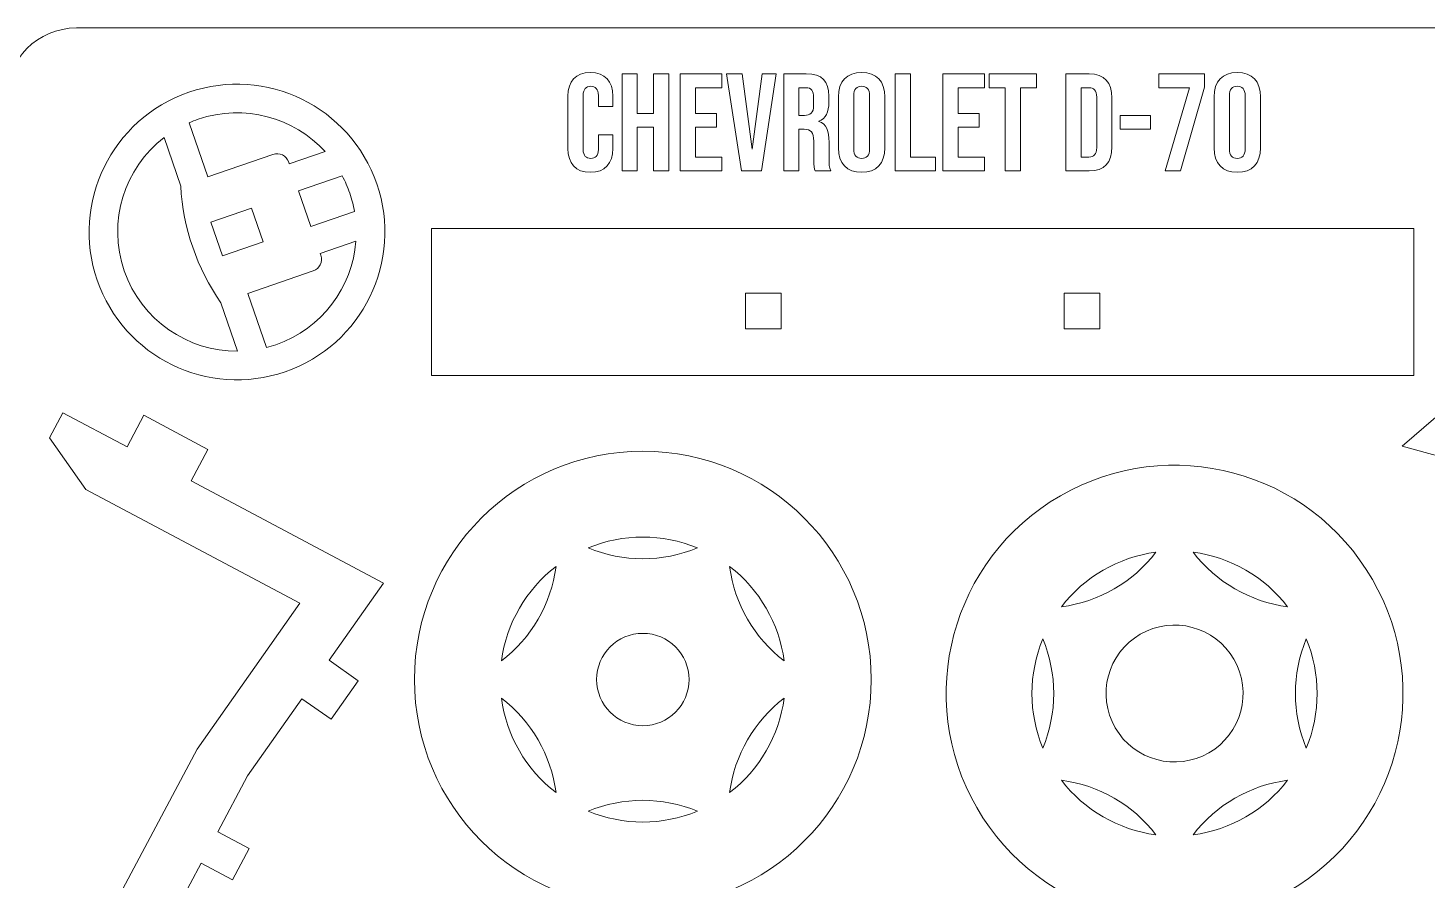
# Model space of a CAD drawing. Header units: centimetres. Extents: x -27.7 to 62.5, y 17.3 to 46.3.
# Drawn here: x -8.55 to 1.45, y 40.21 to 46.3 of the extents above; entities that cross this region are included whole.
import ezdxf

# ---------------------------------------------------------------- set-up
doc = ezdxf.new("R2010")
doc.units = ezdxf.units.CM
doc.header["$MEASUREMENT"] = 0
doc.layers.add('Camada 1', color=7, linetype='Continuous')

msp = doc.modelspace()

# ---------------------------------------------------------------- linework, layer by layer
at = {"layer": 'Camada 1', "color": 6, "lineweight": 20}
msp.add_open_spline([(-8.20292, 46.30494), (-8.20292, 46.30494), (9.79708, 46.30494), (9.79708, 46.30494), (9.79708, 46.30494), (10.07208, 46.30494), (10.29708, 46.07994), (10.29708, 45.80494), (10.29708, 45.80494), (10.29708, 45.80494), (10.29708, 17.80494), (10.29708, 17.80494), (10.29708, 17.80494), (10.29708, 17.52994), (10.07208, 17.30494), (9.79708, 17.30494), (9.79708, 17.30494), (9.79708, 17.30494), (-8.20292, 17.30494), (-8.20292, 17.30494), (-8.20292, 17.30494), (-8.47792, 17.30494), (-8.70292, 17.52994), (-8.70292, 17.80494), (-8.70292, 17.80494), (-8.70292, 17.80494), (-8.70292, 45.80494), (-8.70292, 45.80494), (-8.70292, 45.80494), (-8.70292, 46.07994), (-8.47792, 46.30494), (-8.20292, 46.30494)], degree=3, knots=[0, 0, 0, 0, 0.1111111, 0.1111111, 0.1111111, 0.1111111, 0.2222222, 0.2222222, 0.2222222, 0.2222222, 0.3333333, 0.3333333, 0.3333333, 0.3333333, 0.4444444, 0.4444444, 0.4444444, 0.4444444, 0.5555556, 0.5555556, 0.5555556, 0.5555556, 0.6666667, 0.6666667, 0.6666667, 0.6666667, 0.7777778, 0.7777778, 0.7777778, 0.7777778, 1, 1, 1, 1], dxfattribs=at)
at = {"layer": 'Camada 1', "color": 250, "lineweight": 9}
msp.add_open_spline([(-7.3993, 45.84542), (-6.84746, 46.03544), (-6.24605, 45.74211), (-6.05602, 45.19024), (-6.05602, 45.19024), (-5.866, 44.6384), (-6.15933, 44.037), (-6.71119, 43.84698), (-6.71119, 43.84698), (-7.26304, 43.65696), (-7.86444, 43.95028), (-8.05445, 44.50213), (-8.05445, 44.50213), (-8.24448, 45.05399), (-7.95115, 45.6554), (-7.3993, 45.84542)], degree=3, knots=[0, 0, 0, 0, 0.2, 0.2, 0.2, 0.2, 0.4, 0.4, 0.4, 0.4, 0.6, 0.6, 0.6, 0.6, 1, 1, 1, 1], dxfattribs=at)
at = {"layer": 'Camada 1', "color": 5, "lineweight": 9}
for points, knots in [([(-4.52992, 45.27287), (-4.42481, 45.27287), (-4.36928, 45.33634), (-4.36928, 45.44343), (-4.36928, 45.44343), (-4.36928, 45.44343), (-4.36928, 45.5416), (-4.36928, 45.5416), (-4.36928, 45.5416), (-4.36928, 45.5416), (-4.47241, 45.5416), (-4.47241, 45.5416), (-4.47241, 45.5416), (-4.47241, 45.5416), (-4.47241, 45.4355), (-4.47241, 45.4355), (-4.47241, 45.4355), (-4.47241, 45.38988), (-4.49422, 45.37204), (-4.52695, 45.37204), (-4.52695, 45.37204), (-4.55967, 45.37204), (-4.58149, 45.38988), (-4.58149, 45.4355), (-4.58149, 45.4355), (-4.58149, 45.4355), (-4.58149, 45.82322), (-4.58149, 45.82322), (-4.58149, 45.82322), (-4.58149, 45.86884), (-4.55967, 45.88768), (-4.52695, 45.88768), (-4.52695, 45.88768), (-4.49422, 45.88768), (-4.47241, 45.86884), (-4.47241, 45.82322), (-4.47241, 45.82322), (-4.47241, 45.82322), (-4.47241, 45.7429), (-4.47241, 45.7429), (-4.47241, 45.7429), (-4.47241, 45.7429), (-4.36928, 45.7429), (-4.36928, 45.7429), (-4.36928, 45.7429), (-4.36928, 45.7429), (-4.36928, 45.81628), (-4.36928, 45.81628), (-4.36928, 45.81628), (-4.36928, 45.92338), (-4.42481, 45.98684), (-4.52992, 45.98684), (-4.52992, 45.98684), (-4.63503, 45.98684), (-4.69056, 45.92338), (-4.69056, 45.81628), (-4.69056, 45.81628), (-4.69056, 45.81628), (-4.69056, 45.44343), (-4.69056, 45.44343), (-4.69056, 45.44343), (-4.69056, 45.33634), (-4.63503, 45.27287), (-4.52992, 45.27287)], [0, 0, 0, 0, 0.0588235, 0.0588235, 0.0588235, 0.0588235, 0.1176471, 0.1176471, 0.1176471, 0.1176471, 0.1764706, 0.1764706, 0.1764706, 0.1764706, 0.2352941, 0.2352941, 0.2352941, 0.2352941, 0.2941176, 0.2941176, 0.2941176, 0.2941176, 0.3529412, 0.3529412, 0.3529412, 0.3529412, 0.4117647, 0.4117647, 0.4117647, 0.4117647, 0.4705882, 0.4705882, 0.4705882, 0.4705882, 0.5294118, 0.5294118, 0.5294118, 0.5294118, 0.5882353, 0.5882353, 0.5882353, 0.5882353, 0.6470588, 0.6470588, 0.6470588, 0.6470588, 0.7058824, 0.7058824, 0.7058824, 0.7058824, 0.7647059, 0.7647059, 0.7647059, 0.7647059, 0.8235294, 0.8235294, 0.8235294, 0.8235294, 0.8823529, 0.8823529, 0.8823529, 0.8823529, 1, 1, 1, 1]), ([(-4.30383, 45.28279), (-4.30383, 45.28279), (-4.19476, 45.28279), (-4.19476, 45.28279), (-4.19476, 45.28279), (-4.19476, 45.28279), (-4.19476, 45.59515), (-4.19476, 45.59515), (-4.19476, 45.59515), (-4.19476, 45.59515), (-4.07774, 45.59515), (-4.07774, 45.59515), (-4.07774, 45.59515), (-4.07774, 45.59515), (-4.07774, 45.28279), (-4.07774, 45.28279), (-4.07774, 45.28279), (-4.07774, 45.28279), (-3.96867, 45.28279), (-3.96867, 45.28279), (-3.96867, 45.28279), (-3.96867, 45.28279), (-3.96867, 45.97692), (-3.96867, 45.97692), (-3.96867, 45.97692), (-3.96867, 45.97692), (-4.07774, 45.97692), (-4.07774, 45.97692), (-4.07774, 45.97692), (-4.07774, 45.97692), (-4.07774, 45.69431), (-4.07774, 45.69431), (-4.07774, 45.69431), (-4.07774, 45.69431), (-4.19476, 45.69431), (-4.19476, 45.69431), (-4.19476, 45.69431), (-4.19476, 45.69431), (-4.19476, 45.97692), (-4.19476, 45.97692), (-4.19476, 45.97692), (-4.19476, 45.97692), (-4.30383, 45.97692), (-4.30383, 45.97692), (-4.30383, 45.97692), (-4.30383, 45.97692), (-4.30383, 45.28279), (-4.30383, 45.28279)], [0, 0, 0, 0, 0.0769231, 0.0769231, 0.0769231, 0.0769231, 0.1538462, 0.1538462, 0.1538462, 0.1538462, 0.2307692, 0.2307692, 0.2307692, 0.2307692, 0.3076923, 0.3076923, 0.3076923, 0.3076923, 0.3846154, 0.3846154, 0.3846154, 0.3846154, 0.4615385, 0.4615385, 0.4615385, 0.4615385, 0.5384615, 0.5384615, 0.5384615, 0.5384615, 0.6153846, 0.6153846, 0.6153846, 0.6153846, 0.6923077, 0.6923077, 0.6923077, 0.6923077, 0.7692308, 0.7692308, 0.7692308, 0.7692308, 0.8461538, 0.8461538, 0.8461538, 0.8461538, 1, 1, 1, 1]), ([(-3.88735, 45.28279), (-3.88735, 45.28279), (-3.58987, 45.28279), (-3.58987, 45.28279), (-3.58987, 45.28279), (-3.58987, 45.28279), (-3.58987, 45.38195), (-3.58987, 45.38195), (-3.58987, 45.38195), (-3.58987, 45.38195), (-3.77828, 45.38195), (-3.77828, 45.38195), (-3.77828, 45.38195), (-3.77828, 45.38195), (-3.77828, 45.59515), (-3.77828, 45.59515), (-3.77828, 45.59515), (-3.77828, 45.59515), (-3.62854, 45.59515), (-3.62854, 45.59515), (-3.62854, 45.59515), (-3.62854, 45.59515), (-3.62854, 45.69431), (-3.62854, 45.69431), (-3.62854, 45.69431), (-3.62854, 45.69431), (-3.77828, 45.69431), (-3.77828, 45.69431), (-3.77828, 45.69431), (-3.77828, 45.69431), (-3.77828, 45.87776), (-3.77828, 45.87776), (-3.77828, 45.87776), (-3.77828, 45.87776), (-3.58987, 45.87776), (-3.58987, 45.87776), (-3.58987, 45.87776), (-3.58987, 45.87776), (-3.58987, 45.97692), (-3.58987, 45.97692), (-3.58987, 45.97692), (-3.58987, 45.97692), (-3.88735, 45.97692), (-3.88735, 45.97692), (-3.88735, 45.97692), (-3.88735, 45.97692), (-3.88735, 45.28279), (-3.88735, 45.28279)], [0, 0, 0, 0, 0.0769231, 0.0769231, 0.0769231, 0.0769231, 0.1538462, 0.1538462, 0.1538462, 0.1538462, 0.2307692, 0.2307692, 0.2307692, 0.2307692, 0.3076923, 0.3076923, 0.3076923, 0.3076923, 0.3846154, 0.3846154, 0.3846154, 0.3846154, 0.4615385, 0.4615385, 0.4615385, 0.4615385, 0.5384615, 0.5384615, 0.5384615, 0.5384615, 0.6153846, 0.6153846, 0.6153846, 0.6153846, 0.6923077, 0.6923077, 0.6923077, 0.6923077, 0.7692308, 0.7692308, 0.7692308, 0.7692308, 0.8461538, 0.8461538, 0.8461538, 0.8461538, 1, 1, 1, 1]), ([(-3.45104, 45.28279), (-3.45104, 45.28279), (-3.30626, 45.28279), (-3.30626, 45.28279), (-3.30626, 45.28279), (-3.30626, 45.28279), (-3.20115, 45.97692), (-3.20115, 45.97692), (-3.20115, 45.97692), (-3.20115, 45.97692), (-3.3013, 45.97692), (-3.3013, 45.97692), (-3.3013, 45.97692), (-3.3013, 45.97692), (-3.3727, 45.43847), (-3.3727, 45.43847), (-3.3727, 45.43847), (-3.3727, 45.43847), (-3.37468, 45.43847), (-3.37468, 45.43847), (-3.37468, 45.43847), (-3.37468, 45.43847), (-3.44608, 45.97692), (-3.44608, 45.97692), (-3.44608, 45.97692), (-3.44608, 45.97692), (-3.55615, 45.97692), (-3.55615, 45.97692), (-3.55615, 45.97692), (-3.55615, 45.97692), (-3.45104, 45.28279), (-3.45104, 45.28279)], [0, 0, 0, 0, 0.1111111, 0.1111111, 0.1111111, 0.1111111, 0.2222222, 0.2222222, 0.2222222, 0.2222222, 0.3333333, 0.3333333, 0.3333333, 0.3333333, 0.4444444, 0.4444444, 0.4444444, 0.4444444, 0.5555556, 0.5555556, 0.5555556, 0.5555556, 0.6666667, 0.6666667, 0.6666667, 0.6666667, 0.7777778, 0.7777778, 0.7777778, 0.7777778, 1, 1, 1, 1]), ([(-3.14859, 45.28279), (-3.14859, 45.28279), (-3.03952, 45.28279), (-3.03952, 45.28279), (-3.03952, 45.28279), (-3.03952, 45.28279), (-3.03952, 45.58028), (-3.03952, 45.58028), (-3.03952, 45.58028), (-3.03952, 45.58028), (-3.00183, 45.58028), (-3.00183, 45.58028), (-3.00183, 45.58028), (-2.95225, 45.58028), (-2.93341, 45.55945), (-2.93341, 45.495), (-2.93341, 45.495), (-2.93341, 45.495), (-2.93341, 45.36807), (-2.93341, 45.36807), (-2.93341, 45.36807), (-2.93341, 45.31155), (-2.92945, 45.30064), (-2.9235, 45.28279), (-2.9235, 45.28279), (-2.9235, 45.28279), (-2.81243, 45.28279), (-2.81243, 45.28279), (-2.81243, 45.28279), (-2.82334, 45.30857), (-2.82433, 45.33336), (-2.82433, 45.36708), (-2.82433, 45.36708), (-2.82433, 45.36708), (-2.82433, 45.48905), (-2.82433, 45.48905), (-2.82433, 45.48905), (-2.82433, 45.56738), (-2.84218, 45.61895), (-2.89672, 45.63581), (-2.89672, 45.63581), (-2.89672, 45.63581), (-2.89672, 45.63779), (-2.89672, 45.63779), (-2.89672, 45.63779), (-2.84813, 45.65762), (-2.82533, 45.70324), (-2.82533, 45.77463), (-2.82533, 45.77463), (-2.82533, 45.77463), (-2.82533, 45.81727), (-2.82533, 45.81727), (-2.82533, 45.81727), (-2.82533, 45.92437), (-2.87391, 45.97692), (-2.98696, 45.97692), (-2.98696, 45.97692), (-2.98696, 45.97692), (-3.14859, 45.97692), (-3.14859, 45.97692), (-3.14859, 45.97692), (-3.14859, 45.97692), (-3.14859, 45.28279), (-3.14859, 45.28279)], [0, 0, 0, 0, 0.0588235, 0.0588235, 0.0588235, 0.0588235, 0.1176471, 0.1176471, 0.1176471, 0.1176471, 0.1764706, 0.1764706, 0.1764706, 0.1764706, 0.2352941, 0.2352941, 0.2352941, 0.2352941, 0.2941176, 0.2941176, 0.2941176, 0.2941176, 0.3529412, 0.3529412, 0.3529412, 0.3529412, 0.4117647, 0.4117647, 0.4117647, 0.4117647, 0.4705882, 0.4705882, 0.4705882, 0.4705882, 0.5294118, 0.5294118, 0.5294118, 0.5294118, 0.5882353, 0.5882353, 0.5882353, 0.5882353, 0.6470588, 0.6470588, 0.6470588, 0.6470588, 0.7058824, 0.7058824, 0.7058824, 0.7058824, 0.7647059, 0.7647059, 0.7647059, 0.7647059, 0.8235294, 0.8235294, 0.8235294, 0.8235294, 0.8823529, 0.8823529, 0.8823529, 0.8823529, 1, 1, 1, 1]), ([(-2.59131, 45.27287), (-2.48421, 45.27287), (-2.42571, 45.33634), (-2.42571, 45.4474), (-2.42571, 45.4474), (-2.42571, 45.4474), (-2.42571, 45.81232), (-2.42571, 45.81232), (-2.42571, 45.81232), (-2.42571, 45.92338), (-2.48421, 45.98684), (-2.59131, 45.98684), (-2.59131, 45.98684), (-2.6984, 45.98684), (-2.75691, 45.92338), (-2.75691, 45.81232), (-2.75691, 45.81232), (-2.75691, 45.81232), (-2.75691, 45.4474), (-2.75691, 45.4474), (-2.75691, 45.4474), (-2.75691, 45.33634), (-2.6984, 45.27287), (-2.59131, 45.27287)], [0, 0, 0, 0, 0.1428571, 0.1428571, 0.1428571, 0.1428571, 0.2857143, 0.2857143, 0.2857143, 0.2857143, 0.4285714, 0.4285714, 0.4285714, 0.4285714, 0.5714286, 0.5714286, 0.5714286, 0.5714286, 0.7142857, 0.7142857, 0.7142857, 0.7142857, 1, 1, 1, 1]), ([(-2.35232, 45.28279), (-2.35232, 45.28279), (-2.06376, 45.28279), (-2.06376, 45.28279), (-2.06376, 45.28279), (-2.06376, 45.28279), (-2.06376, 45.38195), (-2.06376, 45.38195), (-2.06376, 45.38195), (-2.06376, 45.38195), (-2.24325, 45.38195), (-2.24325, 45.38195), (-2.24325, 45.38195), (-2.24325, 45.38195), (-2.24325, 45.97692), (-2.24325, 45.97692), (-2.24325, 45.97692), (-2.24325, 45.97692), (-2.35232, 45.97692), (-2.35232, 45.97692), (-2.35232, 45.97692), (-2.35232, 45.97692), (-2.35232, 45.28279), (-2.35232, 45.28279)], [0, 0, 0, 0, 0.1428571, 0.1428571, 0.1428571, 0.1428571, 0.2857143, 0.2857143, 0.2857143, 0.2857143, 0.4285714, 0.4285714, 0.4285714, 0.4285714, 0.5714286, 0.5714286, 0.5714286, 0.5714286, 0.7142857, 0.7142857, 0.7142857, 0.7142857, 1, 1, 1, 1]), ([(-2.0112, 45.28279), (-2.0112, 45.28279), (-1.71372, 45.28279), (-1.71372, 45.28279), (-1.71372, 45.28279), (-1.71372, 45.28279), (-1.71372, 45.38195), (-1.71372, 45.38195), (-1.71372, 45.38195), (-1.71372, 45.38195), (-1.90213, 45.38195), (-1.90213, 45.38195), (-1.90213, 45.38195), (-1.90213, 45.38195), (-1.90213, 45.59515), (-1.90213, 45.59515), (-1.90213, 45.59515), (-1.90213, 45.59515), (-1.75239, 45.59515), (-1.75239, 45.59515), (-1.75239, 45.59515), (-1.75239, 45.59515), (-1.75239, 45.69431), (-1.75239, 45.69431), (-1.75239, 45.69431), (-1.75239, 45.69431), (-1.90213, 45.69431), (-1.90213, 45.69431), (-1.90213, 45.69431), (-1.90213, 45.69431), (-1.90213, 45.87776), (-1.90213, 45.87776), (-1.90213, 45.87776), (-1.90213, 45.87776), (-1.71372, 45.87776), (-1.71372, 45.87776), (-1.71372, 45.87776), (-1.71372, 45.87776), (-1.71372, 45.97692), (-1.71372, 45.97692), (-1.71372, 45.97692), (-1.71372, 45.97692), (-2.0112, 45.97692), (-2.0112, 45.97692), (-2.0112, 45.97692), (-2.0112, 45.97692), (-2.0112, 45.28279), (-2.0112, 45.28279)], [0, 0, 0, 0, 0.0769231, 0.0769231, 0.0769231, 0.0769231, 0.1538462, 0.1538462, 0.1538462, 0.1538462, 0.2307692, 0.2307692, 0.2307692, 0.2307692, 0.3076923, 0.3076923, 0.3076923, 0.3076923, 0.3846154, 0.3846154, 0.3846154, 0.3846154, 0.4615385, 0.4615385, 0.4615385, 0.4615385, 0.5384615, 0.5384615, 0.5384615, 0.5384615, 0.6153846, 0.6153846, 0.6153846, 0.6153846, 0.6923077, 0.6923077, 0.6923077, 0.6923077, 0.7692308, 0.7692308, 0.7692308, 0.7692308, 0.8461538, 0.8461538, 0.8461538, 0.8461538, 1, 1, 1, 1]), ([(-1.56596, 45.28279), (-1.56596, 45.28279), (-1.45689, 45.28279), (-1.45689, 45.28279), (-1.45689, 45.28279), (-1.45689, 45.28279), (-1.45689, 45.87776), (-1.45689, 45.87776), (-1.45689, 45.87776), (-1.45689, 45.87776), (-1.34285, 45.87776), (-1.34285, 45.87776), (-1.34285, 45.87776), (-1.34285, 45.87776), (-1.34285, 45.97692), (-1.34285, 45.97692), (-1.34285, 45.97692), (-1.34285, 45.97692), (-1.68, 45.97692), (-1.68, 45.97692), (-1.68, 45.97692), (-1.68, 45.97692), (-1.68, 45.87776), (-1.68, 45.87776), (-1.68, 45.87776), (-1.68, 45.87776), (-1.56596, 45.87776), (-1.56596, 45.87776), (-1.56596, 45.87776), (-1.56596, 45.87776), (-1.56596, 45.28279), (-1.56596, 45.28279)], [0, 0, 0, 0, 0.1111111, 0.1111111, 0.1111111, 0.1111111, 0.2222222, 0.2222222, 0.2222222, 0.2222222, 0.3333333, 0.3333333, 0.3333333, 0.3333333, 0.4444444, 0.4444444, 0.4444444, 0.4444444, 0.5555556, 0.5555556, 0.5555556, 0.5555556, 0.6666667, 0.6666667, 0.6666667, 0.6666667, 0.7777778, 0.7777778, 0.7777778, 0.7777778, 1, 1, 1, 1]), ([(-1.13163, 45.28279), (-1.13163, 45.28279), (-0.96504, 45.28279), (-0.96504, 45.28279), (-0.96504, 45.28279), (-0.85596, 45.28279), (-0.80242, 45.34328), (-0.80242, 45.45434), (-0.80242, 45.45434), (-0.80242, 45.45434), (-0.80242, 45.80537), (-0.80242, 45.80537), (-0.80242, 45.80537), (-0.80242, 45.91644), (-0.85596, 45.97692), (-0.96504, 45.97692), (-0.96504, 45.97692), (-0.96504, 45.97692), (-1.13163, 45.97692), (-1.13163, 45.97692), (-1.13163, 45.97692), (-1.13163, 45.97692), (-1.13163, 45.28279), (-1.13163, 45.28279)], [0, 0, 0, 0, 0.1428571, 0.1428571, 0.1428571, 0.1428571, 0.2857143, 0.2857143, 0.2857143, 0.2857143, 0.4285714, 0.4285714, 0.4285714, 0.4285714, 0.5714286, 0.5714286, 0.5714286, 0.5714286, 0.7142857, 0.7142857, 0.7142857, 0.7142857, 1, 1, 1, 1]), ([(-0.42262, 45.28279), (-0.42262, 45.28279), (-0.31156, 45.28279), (-0.31156, 45.28279), (-0.31156, 45.28279), (-0.31156, 45.28279), (-0.141, 45.88173), (-0.141, 45.88173), (-0.141, 45.88173), (-0.141, 45.88173), (-0.141, 45.97692), (-0.141, 45.97692), (-0.141, 45.97692), (-0.141, 45.97692), (-0.46823, 45.97692), (-0.46823, 45.97692), (-0.46823, 45.97692), (-0.46823, 45.97692), (-0.46823, 45.87776), (-0.46823, 45.87776), (-0.46823, 45.87776), (-0.46823, 45.87776), (-0.2481, 45.87776), (-0.2481, 45.87776), (-0.2481, 45.87776), (-0.2481, 45.87776), (-0.42262, 45.28279), (-0.42262, 45.28279)], [0, 0, 0, 0, 0.125, 0.125, 0.125, 0.125, 0.25, 0.25, 0.25, 0.25, 0.375, 0.375, 0.375, 0.375, 0.5, 0.5, 0.5, 0.5, 0.625, 0.625, 0.625, 0.625, 0.75, 0.75, 0.75, 0.75, 1, 1, 1, 1]), ([(0.09302, 45.27287), (0.20012, 45.27287), (0.25862, 45.33634), (0.25862, 45.4474), (0.25862, 45.4474), (0.25862, 45.4474), (0.25862, 45.81232), (0.25862, 45.81232), (0.25862, 45.81232), (0.25862, 45.92338), (0.20012, 45.98684), (0.09302, 45.98684), (0.09302, 45.98684), (-0.01407, 45.98684), (-0.07258, 45.92338), (-0.07258, 45.81232), (-0.07258, 45.81232), (-0.07258, 45.81232), (-0.07258, 45.4474), (-0.07258, 45.4474), (-0.07258, 45.4474), (-0.07258, 45.33634), (-0.01407, 45.27287), (0.09302, 45.27287)], [0, 0, 0, 0, 0.1428571, 0.1428571, 0.1428571, 0.1428571, 0.2857143, 0.2857143, 0.2857143, 0.2857143, 0.4285714, 0.4285714, 0.4285714, 0.4285714, 0.5714286, 0.5714286, 0.5714286, 0.5714286, 0.7142857, 0.7142857, 0.7142857, 0.7142857, 1, 1, 1, 1]), ([(-3.03952, 45.67944), (-3.03952, 45.67944), (-3.03952, 45.87776), (-3.03952, 45.87776), (-3.03952, 45.87776), (-3.03952, 45.87776), (-2.98993, 45.87776), (-2.98993, 45.87776), (-2.98993, 45.87776), (-2.95126, 45.87776), (-2.9344, 45.85595), (-2.9344, 45.80637), (-2.9344, 45.80637), (-2.9344, 45.80637), (-2.9344, 45.75282), (-2.9344, 45.75282), (-2.9344, 45.75282), (-2.9344, 45.69729), (-2.95919, 45.67944), (-2.99985, 45.67944), (-2.99985, 45.67944), (-2.99985, 45.67944), (-3.03952, 45.67944), (-3.03952, 45.67944)], [0, 0, 0, 0, 0.1428571, 0.1428571, 0.1428571, 0.1428571, 0.2857143, 0.2857143, 0.2857143, 0.2857143, 0.4285714, 0.4285714, 0.4285714, 0.4285714, 0.5714286, 0.5714286, 0.5714286, 0.5714286, 0.7142857, 0.7142857, 0.7142857, 0.7142857, 1, 1, 1, 1]), ([(-2.59131, 45.37204), (-2.62601, 45.37204), (-2.64783, 45.39088), (-2.64783, 45.44046), (-2.64783, 45.44046), (-2.64783, 45.44046), (-2.64783, 45.81926), (-2.64783, 45.81926), (-2.64783, 45.81926), (-2.64783, 45.86884), (-2.62601, 45.88768), (-2.59131, 45.88768), (-2.59131, 45.88768), (-2.5566, 45.88768), (-2.53478, 45.86884), (-2.53478, 45.81926), (-2.53478, 45.81926), (-2.53478, 45.81926), (-2.53478, 45.44046), (-2.53478, 45.44046), (-2.53478, 45.44046), (-2.53478, 45.39088), (-2.5566, 45.37204), (-2.59131, 45.37204)], [0, 0, 0, 0, 0.1428571, 0.1428571, 0.1428571, 0.1428571, 0.2857143, 0.2857143, 0.2857143, 0.2857143, 0.4285714, 0.4285714, 0.4285714, 0.4285714, 0.5714286, 0.5714286, 0.5714286, 0.5714286, 0.7142857, 0.7142857, 0.7142857, 0.7142857, 1, 1, 1, 1]), ([(-1.02256, 45.38195), (-1.02256, 45.38195), (-1.02256, 45.87776), (-1.02256, 45.87776), (-1.02256, 45.87776), (-1.02256, 45.87776), (-0.96702, 45.87776), (-0.96702, 45.87776), (-0.96702, 45.87776), (-0.93232, 45.87776), (-0.91149, 45.85991), (-0.91149, 45.81033), (-0.91149, 45.81033), (-0.91149, 45.81033), (-0.91149, 45.44938), (-0.91149, 45.44938), (-0.91149, 45.44938), (-0.91149, 45.3998), (-0.93232, 45.38195), (-0.96702, 45.38195), (-0.96702, 45.38195), (-0.96702, 45.38195), (-1.02256, 45.38195), (-1.02256, 45.38195)], [0, 0, 0, 0, 0.1428571, 0.1428571, 0.1428571, 0.1428571, 0.2857143, 0.2857143, 0.2857143, 0.2857143, 0.4285714, 0.4285714, 0.4285714, 0.4285714, 0.5714286, 0.5714286, 0.5714286, 0.5714286, 0.7142857, 0.7142857, 0.7142857, 0.7142857, 1, 1, 1, 1]), ([(0.09302, 45.37204), (0.05832, 45.37204), (0.0365, 45.39088), (0.0365, 45.44046), (0.0365, 45.44046), (0.0365, 45.44046), (0.0365, 45.81926), (0.0365, 45.81926), (0.0365, 45.81926), (0.0365, 45.86884), (0.05832, 45.88768), (0.09302, 45.88768), (0.09302, 45.88768), (0.12773, 45.88768), (0.14955, 45.86884), (0.14955, 45.81926), (0.14955, 45.81926), (0.14955, 45.81926), (0.14955, 45.44046), (0.14955, 45.44046), (0.14955, 45.44046), (0.14955, 45.39088), (0.12773, 45.37204), (0.09302, 45.37204)], [0, 0, 0, 0, 0.1428571, 0.1428571, 0.1428571, 0.1428571, 0.2857143, 0.2857143, 0.2857143, 0.2857143, 0.4285714, 0.4285714, 0.4285714, 0.4285714, 0.5714286, 0.5714286, 0.5714286, 0.5714286, 0.7142857, 0.7142857, 0.7142857, 0.7142857, 1, 1, 1, 1]), ([(-0.7449, 45.58028), (-0.7449, 45.58028), (-0.52674, 45.58028), (-0.52674, 45.58028), (-0.52674, 45.58028), (-0.52674, 45.58028), (-0.52674, 45.67944), (-0.52674, 45.67944), (-0.52674, 45.67944), (-0.52674, 45.67944), (-0.7449, 45.67944), (-0.7449, 45.67944), (-0.7449, 45.67944), (-0.7449, 45.67944), (-0.7449, 45.58028), (-0.7449, 45.58028)], [0, 0, 0, 0, 0.2, 0.2, 0.2, 0.2, 0.4, 0.4, 0.4, 0.4, 0.6, 0.6, 0.6, 0.6, 1, 1, 1, 1])]:
    msp.add_open_spline(points, degree=3, knots=knots, dxfattribs=at)
at = {"layer": 'Camada 1', "color": 114, "lineweight": 9}
for points, knots in [([(-7.39741, 45.62686), (-7.39741, 45.62686), (-7.26434, 45.24046), (-7.26434, 45.24046), (-7.26434, 45.24046), (-7.26434, 45.24046), (-6.7984, 45.40089), (-6.7984, 45.40089), (-6.7984, 45.40089), (-6.75228, 45.41677), (-6.70155, 45.39203), (-6.68568, 45.34592), (-6.68568, 45.34592), (-6.68568, 45.34592), (-6.68133, 45.33329), (-6.68133, 45.33329), (-6.68133, 45.33329), (-6.68133, 45.33329), (-6.42589, 45.42125), (-6.42589, 45.42125), (-6.42589, 45.42125), (-6.64818, 45.66427), (-7.0015, 45.76616), (-7.33274, 45.6521), (-7.33274, 45.6521), (-7.35482, 45.6445), (-7.37637, 45.63604), (-7.39741, 45.62686)], [0, 0, 0, 0, 0.125, 0.125, 0.125, 0.125, 0.25, 0.25, 0.25, 0.25, 0.375, 0.375, 0.375, 0.375, 0.5, 0.5, 0.5, 0.5, 0.625, 0.625, 0.625, 0.625, 0.75, 0.75, 0.75, 0.75, 1, 1, 1, 1]), ([(-7.17021, 44.34034), (-7.34123, 44.58631), (-7.44059, 44.87491), (-7.45727, 45.17402), (-7.45727, 45.17402), (-7.45727, 45.17402), (-7.57667, 45.52074), (-7.57667, 45.52074), (-7.57667, 45.52074), (-7.85786, 45.30343), (-7.98326, 44.92337), (-7.86114, 44.56869), (-7.86114, 44.56869), (-7.73902, 44.21403), (-7.40621, 43.99173), (-7.05084, 43.99363), (-7.05084, 43.99363), (-7.05084, 43.99363), (-7.17021, 44.34034), (-7.17021, 44.34034)], [0, 0, 0, 0, 0.1666667, 0.1666667, 0.1666667, 0.1666667, 0.3333333, 0.3333333, 0.3333333, 0.3333333, 0.5, 0.5, 0.5, 0.5, 0.6666667, 0.6666667, 0.6666667, 0.6666667, 1, 1, 1, 1]), ([(-6.52715, 44.88545), (-6.52715, 44.88545), (-6.21551, 44.99276), (-6.21551, 44.99276), (-6.21551, 44.99276), (-6.22319, 45.03655), (-6.23438, 45.0803), (-6.24932, 45.12368), (-6.24932, 45.12368), (-6.26427, 45.16707), (-6.2824, 45.20844), (-6.30329, 45.24769), (-6.30329, 45.24769), (-6.30329, 45.24769), (-6.61493, 45.14038), (-6.61493, 45.14038), (-6.61493, 45.14038), (-6.61493, 45.14038), (-6.52715, 44.88545), (-6.52715, 44.88545)], [0, 0, 0, 0, 0.1666667, 0.1666667, 0.1666667, 0.1666667, 0.3333333, 0.3333333, 0.3333333, 0.3333333, 0.5, 0.5, 0.5, 0.5, 0.6666667, 0.6666667, 0.6666667, 0.6666667, 1, 1, 1, 1]), ([(-6.95208, 45.01658), (-6.95208, 45.01658), (-7.24143, 44.91694), (-7.24143, 44.91694), (-7.24143, 44.91694), (-7.24143, 44.91694), (-7.1584, 44.67579), (-7.1584, 44.67579), (-7.1584, 44.67579), (-7.1584, 44.67579), (-6.86902, 44.77543), (-6.86902, 44.77543), (-6.86902, 44.77543), (-6.86902, 44.77543), (-6.95208, 45.01658), (-6.95208, 45.01658)], [0, 0, 0, 0, 0.2, 0.2, 0.2, 0.2, 0.4, 0.4, 0.4, 0.4, 0.6, 0.6, 0.6, 0.6, 1, 1, 1, 1]), ([(-6.9773, 44.40677), (-6.9773, 44.40677), (-6.84425, 44.02037), (-6.84425, 44.02037), (-6.84425, 44.02037), (-6.82202, 44.02608), (-6.79983, 44.03269), (-6.77775, 44.04029), (-6.77775, 44.04029), (-6.44653, 44.15434), (-6.2308, 44.45214), (-6.20527, 44.7805), (-6.20527, 44.7805), (-6.20527, 44.7805), (-6.46073, 44.69253), (-6.46073, 44.69253), (-6.46073, 44.69253), (-6.46073, 44.69253), (-6.45638, 44.67991), (-6.45638, 44.67991), (-6.45638, 44.67991), (-6.44049, 44.63379), (-6.46522, 44.58309), (-6.51135, 44.56721), (-6.51135, 44.56721), (-6.51135, 44.56721), (-6.9773, 44.40677), (-6.9773, 44.40677)], [0, 0, 0, 0, 0.125, 0.125, 0.125, 0.125, 0.25, 0.25, 0.25, 0.25, 0.375, 0.375, 0.375, 0.375, 0.5, 0.5, 0.5, 0.5, 0.625, 0.625, 0.625, 0.625, 0.75, 0.75, 0.75, 0.75, 1, 1, 1, 1]), ([(-3.76536, 42.58748), (-4.015, 42.69088), (-4.2955, 42.69088), (-4.54514, 42.58748), (-4.54514, 42.58748), (-4.2955, 42.48409), (-4.015, 42.48409), (-3.76536, 42.58748)], [0, 0, 0, 0, 0.3333333, 0.3333333, 0.3333333, 0.3333333, 1, 1, 1, 1]), ([(-0.48823, 42.55633), (-0.75611, 42.52104), (-0.99903, 42.38079), (-1.16354, 42.16644), (-1.16354, 42.16644), (-0.89564, 42.20171), (-0.65272, 42.34196), (-0.48823, 42.55633)], [0, 0, 0, 0, 0.3333333, 0.3333333, 0.3333333, 0.3333333, 1, 1, 1, 1]), ([(0.45305, 42.16642), (0.28856, 42.3808), (0.04563, 42.52106), (-0.22225, 42.55634), (-0.22225, 42.55634), (-0.05775, 42.34197), (0.18517, 42.20172), (0.45305, 42.16642)], [0, 0, 0, 0, 0.3333333, 0.3333333, 0.3333333, 0.3333333, 1, 1, 1, 1]), ([(-4.77546, 42.4545), (-4.98983, 42.29001), (-5.13009, 42.04711), (-5.16536, 41.7792), (-5.16536, 41.7792), (-4.95099, 41.9437), (-4.81074, 42.18661), (-4.77546, 42.4545)], [0, 0, 0, 0, 0.3333333, 0.3333333, 0.3333333, 0.3333333, 1, 1, 1, 1]), ([(-3.14513, 41.77919), (-3.18039, 42.04708), (-3.32064, 42.29001), (-3.53501, 42.4545), (-3.53501, 42.4545), (-3.49974, 42.18661), (-3.35949, 41.9437), (-3.14513, 41.77919)], [0, 0, 0, 0, 0.3333333, 0.3333333, 0.3333333, 0.3333333, 1, 1, 1, 1]), ([(-0.60006, 41.97025), (-0.36587, 42.10546), (-0.0664, 42.02522), (0.06882, 41.79102), (0.06882, 41.79102), (0.20402, 41.55684), (0.12377, 41.25738), (-0.11042, 41.12217), (-0.11042, 41.12217), (-0.3446, 40.98697), (-0.64406, 41.0672), (-0.77926, 41.30138), (-0.77926, 41.30138), (-0.91448, 41.53558), (-0.83424, 41.83505), (-0.60006, 41.97025)], [0, 0, 0, 0, 0.2, 0.2, 0.2, 0.2, 0.4, 0.4, 0.4, 0.4, 0.6, 0.6, 0.6, 0.6, 1, 1, 1, 1]), ([(-4.15524, 41.97634), (-4.33757, 41.97634), (-4.48537, 41.82854), (-4.48537, 41.6462), (-4.48537, 41.6462), (-4.48537, 41.46388), (-4.33757, 41.31608), (-4.15524, 41.31608), (-4.15524, 41.31608), (-3.97291, 41.31608), (-3.82511, 41.46388), (-3.82511, 41.6462), (-3.82511, 41.6462), (-3.82511, 41.82854), (-3.97291, 41.97634), (-4.15524, 41.97634)], [0, 0, 0, 0, 0.2, 0.2, 0.2, 0.2, 0.4, 0.4, 0.4, 0.4, 0.6, 0.6, 0.6, 0.6, 1, 1, 1, 1]), ([(-1.2965, 41.93611), (-1.39991, 41.68647), (-1.39993, 41.40598), (-1.29652, 41.15633), (-1.29652, 41.15633), (-1.19311, 41.40597), (-1.19311, 41.68647), (-1.2965, 41.93611)], [0, 0, 0, 0, 0.3333333, 0.3333333, 0.3333333, 0.3333333, 1, 1, 1, 1]), ([(0.58604, 41.15633), (0.68944, 41.40595), (0.68946, 41.68645), (0.58605, 41.93609), (0.58605, 41.93609), (0.48265, 41.68647), (0.48266, 41.40597), (0.58604, 41.15633)], [0, 0, 0, 0, 0.3333333, 0.3333333, 0.3333333, 0.3333333, 1, 1, 1, 1]), ([(-5.16535, 41.51322), (-5.13009, 41.24533), (-4.98985, 41.0024), (-4.77548, 40.83792), (-4.77548, 40.83792), (-4.81075, 41.1058), (-4.951, 41.34873), (-5.16535, 41.51322)], [0, 0, 0, 0, 0.3333333, 0.3333333, 0.3333333, 0.3333333, 1, 1, 1, 1]), ([(-3.53502, 40.83792), (-3.32064, 41.0024), (-3.18039, 41.24532), (-3.14512, 41.51321), (-3.14512, 41.51321), (-3.35948, 41.34873), (-3.49973, 41.1058), (-3.53502, 40.83792)], [0, 0, 0, 0, 0.3333333, 0.3333333, 0.3333333, 0.3333333, 1, 1, 1, 1]), ([(-1.16353, 40.92599), (-0.99904, 40.71162), (-0.75612, 40.57136), (-0.48824, 40.53609), (-0.48824, 40.53609), (-0.65272, 40.75046), (-0.89564, 40.89071), (-1.16353, 40.92599)], [0, 0, 0, 0, 0.3333333, 0.3333333, 0.3333333, 0.3333333, 1, 1, 1, 1]), ([(-0.22225, 40.5361), (0.04564, 40.57136), (0.28857, 40.7116), (0.45306, 40.92597), (0.45306, 40.92597), (0.18516, 40.8907), (-0.05776, 40.75045), (-0.22225, 40.5361)], [0, 0, 0, 0, 0.3333333, 0.3333333, 0.3333333, 0.3333333, 1, 1, 1, 1]), ([(-4.54513, 40.70493), (-4.2955, 40.60152), (-4.01499, 40.60151), (-3.76536, 40.70492), (-3.76536, 40.70492), (-4.01499, 40.80832), (-4.29549, 40.80832), (-4.54513, 40.70493)], [0, 0, 0, 0, 0.3333333, 0.3333333, 0.3333333, 0.3333333, 1, 1, 1, 1])]:
    msp.add_open_spline(points, degree=3, knots=knots, dxfattribs=at)
at = {"layer": 'Camada 1', "lineweight": 9}
for points, knots in [([(1.35419, 44.87154), (1.35419, 44.87154), (1.35419, 43.82087), (1.35419, 43.82087), (1.35419, 43.82087), (1.35419, 43.82087), (-5.66467, 43.82087), (-5.66467, 43.82087), (-5.66467, 43.82087), (-5.66467, 43.82087), (-5.66467, 44.87154), (-5.66467, 44.87154), (-5.66467, 44.87154), (-5.66467, 44.87154), (1.35419, 44.87154), (1.35419, 44.87154)], [0, 0, 0, 0, 0.2, 0.2, 0.2, 0.2, 0.4, 0.4, 0.4, 0.4, 0.6, 0.6, 0.6, 0.6, 1, 1, 1, 1]), ([(4.90325, 42.34098), (4.90325, 42.34098), (4.53032, 42.4409), (4.53032, 42.4409), (4.53032, 42.4409), (4.53032, 42.4409), (1.46096, 43.26334), (1.46096, 43.26334), (1.46096, 43.26334), (1.46096, 43.26334), (1.27222, 43.31391), (1.27222, 43.31391), (1.27222, 43.31391), (1.27222, 43.31391), (2.54394, 44.41167), (2.54394, 44.41167), (2.54394, 44.41167), (2.54394, 44.41167), (2.62962, 44.47693), (2.62962, 44.47693), (2.62962, 44.47693), (2.62962, 44.47693), (2.72022, 44.53519), (2.72022, 44.53519), (2.72022, 44.53519), (2.72022, 44.53519), (2.81515, 44.58608), (2.81515, 44.58608), (2.81515, 44.58608), (2.81515, 44.58608), (2.91381, 44.62928), (2.91381, 44.62928), (2.91381, 44.62928), (2.91381, 44.62928), (3.0156, 44.66451), (3.0156, 44.66451), (3.0156, 44.66451), (3.0156, 44.66451), (3.11985, 44.69156), (3.11985, 44.69156), (3.11985, 44.69156), (3.11985, 44.69156), (3.22593, 44.71026), (3.22593, 44.71026), (3.22593, 44.71026), (3.22593, 44.71026), (3.33316, 44.72048), (3.33316, 44.72048), (3.33316, 44.72048), (3.33316, 44.72048), (3.44085, 44.72216), (3.44085, 44.72216), (3.44085, 44.72216), (3.44085, 44.72216), (3.54834, 44.7153), (3.54834, 44.7153), (3.54834, 44.7153), (3.54834, 44.7153), (3.65495, 44.69993), (3.65495, 44.69993), (3.65495, 44.69993), (3.65495, 44.69993), (3.75999, 44.67616), (3.75999, 44.67616), (3.75999, 44.67616), (3.75999, 44.67616), (5.36063, 44.24644), (5.36063, 44.24644), (5.36063, 44.24644), (5.36063, 44.24644), (5.39562, 44.23789), (5.39562, 44.23789), (5.39562, 44.23789), (5.39562, 44.23789), (5.42896, 44.22425), (5.42896, 44.22425), (5.42896, 44.22425), (5.42896, 44.22425), (5.45992, 44.20582), (5.45992, 44.20582), (5.45992, 44.20582), (5.45992, 44.20582), (5.48778, 44.18299), (5.48778, 44.18299), (5.48778, 44.18299), (5.48778, 44.18299), (5.51196, 44.15629), (5.51196, 44.15629), (5.51196, 44.15629), (5.51196, 44.15629), (5.53192, 44.1263), (5.53192, 44.1263), (5.53192, 44.1263), (5.53192, 44.1263), (5.5472, 44.09367), (5.5472, 44.09367), (5.5472, 44.09367), (5.5472, 44.09367), (5.55748, 44.05915), (5.55748, 44.05915), (5.55748, 44.05915), (5.55748, 44.05915), (5.56253, 44.02348), (5.56253, 44.02348), (5.56253, 44.02348), (5.56253, 44.02348), (5.56223, 43.98745), (5.56223, 43.98745), (5.56223, 43.98745), (5.56223, 43.98745), (5.55659, 43.95187), (5.55659, 43.95187), (5.55659, 43.95187), (5.55659, 43.95187), (5.54573, 43.91753), (5.54573, 43.91753), (5.54573, 43.91753), (5.54573, 43.91753), (5.45375, 43.69181), (5.45375, 43.69181), (5.45375, 43.69181), (5.45375, 43.69181), (5.21759, 43.78806), (5.21759, 43.78806), (5.21759, 43.78806), (5.21759, 43.78806), (5.12134, 43.55189), (5.12134, 43.55189), (5.12134, 43.55189), (5.12134, 43.55189), (5.35751, 43.45565), (5.35751, 43.45565), (5.35751, 43.45565), (5.35751, 43.45565), (5.09573, 42.8133), (5.09573, 42.8133), (5.09573, 42.8133), (5.09573, 42.8133), (4.85957, 42.90954), (4.85957, 42.90954), (4.85957, 42.90954), (4.85957, 42.90954), (4.76334, 42.67337), (4.76334, 42.67337), (4.76334, 42.67337), (4.76334, 42.67337), (4.99949, 42.57713), (4.99949, 42.57713), (4.99949, 42.57713), (4.99949, 42.57713), (4.90325, 42.34098), (4.90325, 42.34098)], [0, 0, 0, 0, 0.025641, 0.025641, 0.025641, 0.025641, 0.0512821, 0.0512821, 0.0512821, 0.0512821, 0.0769231, 0.0769231, 0.0769231, 0.0769231, 0.1025641, 0.1025641, 0.1025641, 0.1025641, 0.1282051, 0.1282051, 0.1282051, 0.1282051, 0.1538462, 0.1538462, 0.1538462, 0.1538462, 0.1794872, 0.1794872, 0.1794872, 0.1794872, 0.2051282, 0.2051282, 0.2051282, 0.2051282, 0.2307692, 0.2307692, 0.2307692, 0.2307692, 0.2564103, 0.2564103, 0.2564103, 0.2564103, 0.2820513, 0.2820513, 0.2820513, 0.2820513, 0.3076923, 0.3076923, 0.3076923, 0.3076923, 0.3333333, 0.3333333, 0.3333333, 0.3333333, 0.3589744, 0.3589744, 0.3589744, 0.3589744, 0.3846154, 0.3846154, 0.3846154, 0.3846154, 0.4102564, 0.4102564, 0.4102564, 0.4102564, 0.4358974, 0.4358974, 0.4358974, 0.4358974, 0.4615385, 0.4615385, 0.4615385, 0.4615385, 0.4871795, 0.4871795, 0.4871795, 0.4871795, 0.5128205, 0.5128205, 0.5128205, 0.5128205, 0.5384615, 0.5384615, 0.5384615, 0.5384615, 0.5641026, 0.5641026, 0.5641026, 0.5641026, 0.5897436, 0.5897436, 0.5897436, 0.5897436, 0.6153846, 0.6153846, 0.6153846, 0.6153846, 0.6410256, 0.6410256, 0.6410256, 0.6410256, 0.6666667, 0.6666667, 0.6666667, 0.6666667, 0.6923077, 0.6923077, 0.6923077, 0.6923077, 0.7179487, 0.7179487, 0.7179487, 0.7179487, 0.7435897, 0.7435897, 0.7435897, 0.7435897, 0.7692308, 0.7692308, 0.7692308, 0.7692308, 0.7948718, 0.7948718, 0.7948718, 0.7948718, 0.8205128, 0.8205128, 0.8205128, 0.8205128, 0.8461538, 0.8461538, 0.8461538, 0.8461538, 0.8717949, 0.8717949, 0.8717949, 0.8717949, 0.8974359, 0.8974359, 0.8974359, 0.8974359, 0.9230769, 0.9230769, 0.9230769, 0.9230769, 0.9487179, 0.9487179, 0.9487179, 0.9487179, 1, 1, 1, 1]), ([(-7.72137, 43.53534), (-7.72137, 43.53534), (-7.26335, 43.2918), (-7.26335, 43.2918), (-7.26335, 43.2918), (-7.26335, 43.2918), (-7.38308, 43.06664), (-7.38308, 43.06664), (-7.38308, 43.06664), (-7.38308, 43.06664), (-6.00903, 42.33604), (-6.00903, 42.33604), (-6.00903, 42.33604), (-6.00903, 42.33604), (-6.39737, 41.78468), (-6.39737, 41.78468), (-6.39737, 41.78468), (-6.39737, 41.78468), (-6.18889, 41.63783), (-6.18889, 41.63783), (-6.18889, 41.63783), (-6.18889, 41.63783), (-6.38306, 41.36215), (-6.38306, 41.36215), (-6.38306, 41.36215), (-6.38306, 41.36215), (-6.59155, 41.509), (-6.59155, 41.509), (-6.59155, 41.509), (-6.59155, 41.509), (-6.9799, 40.95764), (-6.9799, 40.95764), (-6.9799, 40.95764), (-6.9799, 40.95764), (-7.1924, 40.558), (-7.1924, 40.558), (-7.1924, 40.558), (-7.1924, 40.558), (-6.96723, 40.43827), (-6.96723, 40.43827), (-6.96723, 40.43827), (-6.96723, 40.43827), (-7.08695, 40.21311), (-7.08695, 40.21311), (-7.08695, 40.21311), (-7.08695, 40.21311), (-7.31212, 40.33283), (-7.31212, 40.33283), (-7.31212, 40.33283), (-7.31212, 40.33283), (-7.62636, 39.74183), (-7.62636, 39.74183), (-7.62636, 39.74183), (-7.62636, 39.74183), (-7.40119, 39.62211), (-7.40119, 39.62211), (-7.40119, 39.62211), (-7.40119, 39.62211), (-7.52092, 39.39694), (-7.52092, 39.39694), (-7.52092, 39.39694), (-7.52092, 39.39694), (-7.74608, 39.51666), (-7.74608, 39.51666), (-7.74608, 39.51666), (-7.74608, 39.51666), (-7.86581, 39.2915), (-7.86581, 39.2915), (-7.86581, 39.2915), (-7.86581, 39.2915), (-8.22607, 39.48305), (-8.22607, 39.48305), (-8.22607, 39.48305), (-8.22607, 39.48305), (-7.34017, 41.1492), (-7.34017, 41.1492), (-7.34017, 41.1492), (-7.34017, 41.1492), (-6.60584, 42.19125), (-6.60584, 42.19125), (-6.60584, 42.19125), (-6.60584, 42.19125), (-8.13438, 43.00399), (-8.13438, 43.00399), (-8.13438, 43.00399), (-8.13438, 43.00399), (-8.3949, 43.37358), (-8.3949, 43.37358), (-8.3949, 43.37358), (-8.3949, 43.37358), (-8.29912, 43.55371), (-8.29912, 43.55371), (-8.29912, 43.55371), (-8.29912, 43.55371), (-7.84109, 43.31017), (-7.84109, 43.31017), (-7.84109, 43.31017), (-7.84109, 43.31017), (-7.72137, 43.53534), (-7.72137, 43.53534)], [0, 0, 0, 0, 0.0384615, 0.0384615, 0.0384615, 0.0384615, 0.0769231, 0.0769231, 0.0769231, 0.0769231, 0.1153846, 0.1153846, 0.1153846, 0.1153846, 0.1538462, 0.1538462, 0.1538462, 0.1538462, 0.1923077, 0.1923077, 0.1923077, 0.1923077, 0.2307692, 0.2307692, 0.2307692, 0.2307692, 0.2692308, 0.2692308, 0.2692308, 0.2692308, 0.3076923, 0.3076923, 0.3076923, 0.3076923, 0.3461538, 0.3461538, 0.3461538, 0.3461538, 0.3846154, 0.3846154, 0.3846154, 0.3846154, 0.4230769, 0.4230769, 0.4230769, 0.4230769, 0.4615385, 0.4615385, 0.4615385, 0.4615385, 0.5, 0.5, 0.5, 0.5, 0.5384615, 0.5384615, 0.5384615, 0.5384615, 0.5769231, 0.5769231, 0.5769231, 0.5769231, 0.6153846, 0.6153846, 0.6153846, 0.6153846, 0.6538462, 0.6538462, 0.6538462, 0.6538462, 0.6923077, 0.6923077, 0.6923077, 0.6923077, 0.7307692, 0.7307692, 0.7307692, 0.7307692, 0.7692308, 0.7692308, 0.7692308, 0.7692308, 0.8076923, 0.8076923, 0.8076923, 0.8076923, 0.8461538, 0.8461538, 0.8461538, 0.8461538, 0.8846154, 0.8846154, 0.8846154, 0.8846154, 0.9230769, 0.9230769, 0.9230769, 0.9230769, 1, 1, 1, 1]), ([(-1.17136, 42.95976), (-0.39066, 43.4105), (0.60758, 43.143), (1.05832, 42.36231), (1.05832, 42.36231), (1.50904, 41.58163), (1.24157, 40.58338), (0.46087, 40.13265), (0.46087, 40.13265), (-0.31981, 39.68192), (-1.31805, 39.9494), (-1.76878, 40.73008), (-1.76878, 40.73008), (-2.21951, 41.51078), (-1.95205, 42.50903), (-1.17136, 42.95976)], [0, 0, 0, 0, 0.2, 0.2, 0.2, 0.2, 0.4, 0.4, 0.4, 0.4, 0.6, 0.6, 0.6, 0.6, 1, 1, 1, 1]), ([(-4.15524, 43.27843), (-3.25378, 43.27843), (-2.523, 42.54766), (-2.523, 41.6462), (-2.523, 41.6462), (-2.523, 40.74474), (-3.25378, 40.01397), (-4.15524, 40.01397), (-4.15524, 40.01397), (-5.0567, 40.01397), (-5.78747, 40.74474), (-5.78747, 41.6462), (-5.78747, 41.6462), (-5.78747, 42.54766), (-5.0567, 43.27843), (-4.15524, 43.27843)], [0, 0, 0, 0, 0.2, 0.2, 0.2, 0.2, 0.4, 0.4, 0.4, 0.4, 0.6, 0.6, 0.6, 0.6, 1, 1, 1, 1])]:
    msp.add_open_spline(points, degree=3, knots=knots, dxfattribs=at)
at = {"layer": 'Camada 1', "color": 104, "lineweight": 9}
for points in [[(-3.42065, 44.40976), (-3.42065, 44.40976), (-3.42065, 44.15474), (-3.42065, 44.15474), (-3.42065, 44.15474), (-3.42065, 44.15474), (-3.16563, 44.15474), (-3.16563, 44.15474), (-3.16563, 44.15474), (-3.16563, 44.15474), (-3.16563, 44.40976), (-3.16563, 44.40976), (-3.16563, 44.40976), (-3.16563, 44.40976), (-3.42065, 44.40976), (-3.42065, 44.40976)], [(-0.88982, 44.40976), (-0.88982, 44.40976), (-0.88982, 44.15474), (-0.88982, 44.15474), (-0.88982, 44.15474), (-0.88982, 44.15474), (-1.14484, 44.15474), (-1.14484, 44.15474), (-1.14484, 44.15474), (-1.14484, 44.15474), (-1.14484, 44.40976), (-1.14484, 44.40976), (-1.14484, 44.40976), (-1.14484, 44.40976), (-0.88982, 44.40976), (-0.88982, 44.40976)]]:
    msp.add_open_spline(points, degree=3, knots=[0, 0, 0, 0, 0.2, 0.2, 0.2, 0.2, 0.4, 0.4, 0.4, 0.4, 0.6, 0.6, 0.6, 0.6, 1, 1, 1, 1], dxfattribs=at)

doc.saveas('drawing.dxf')
